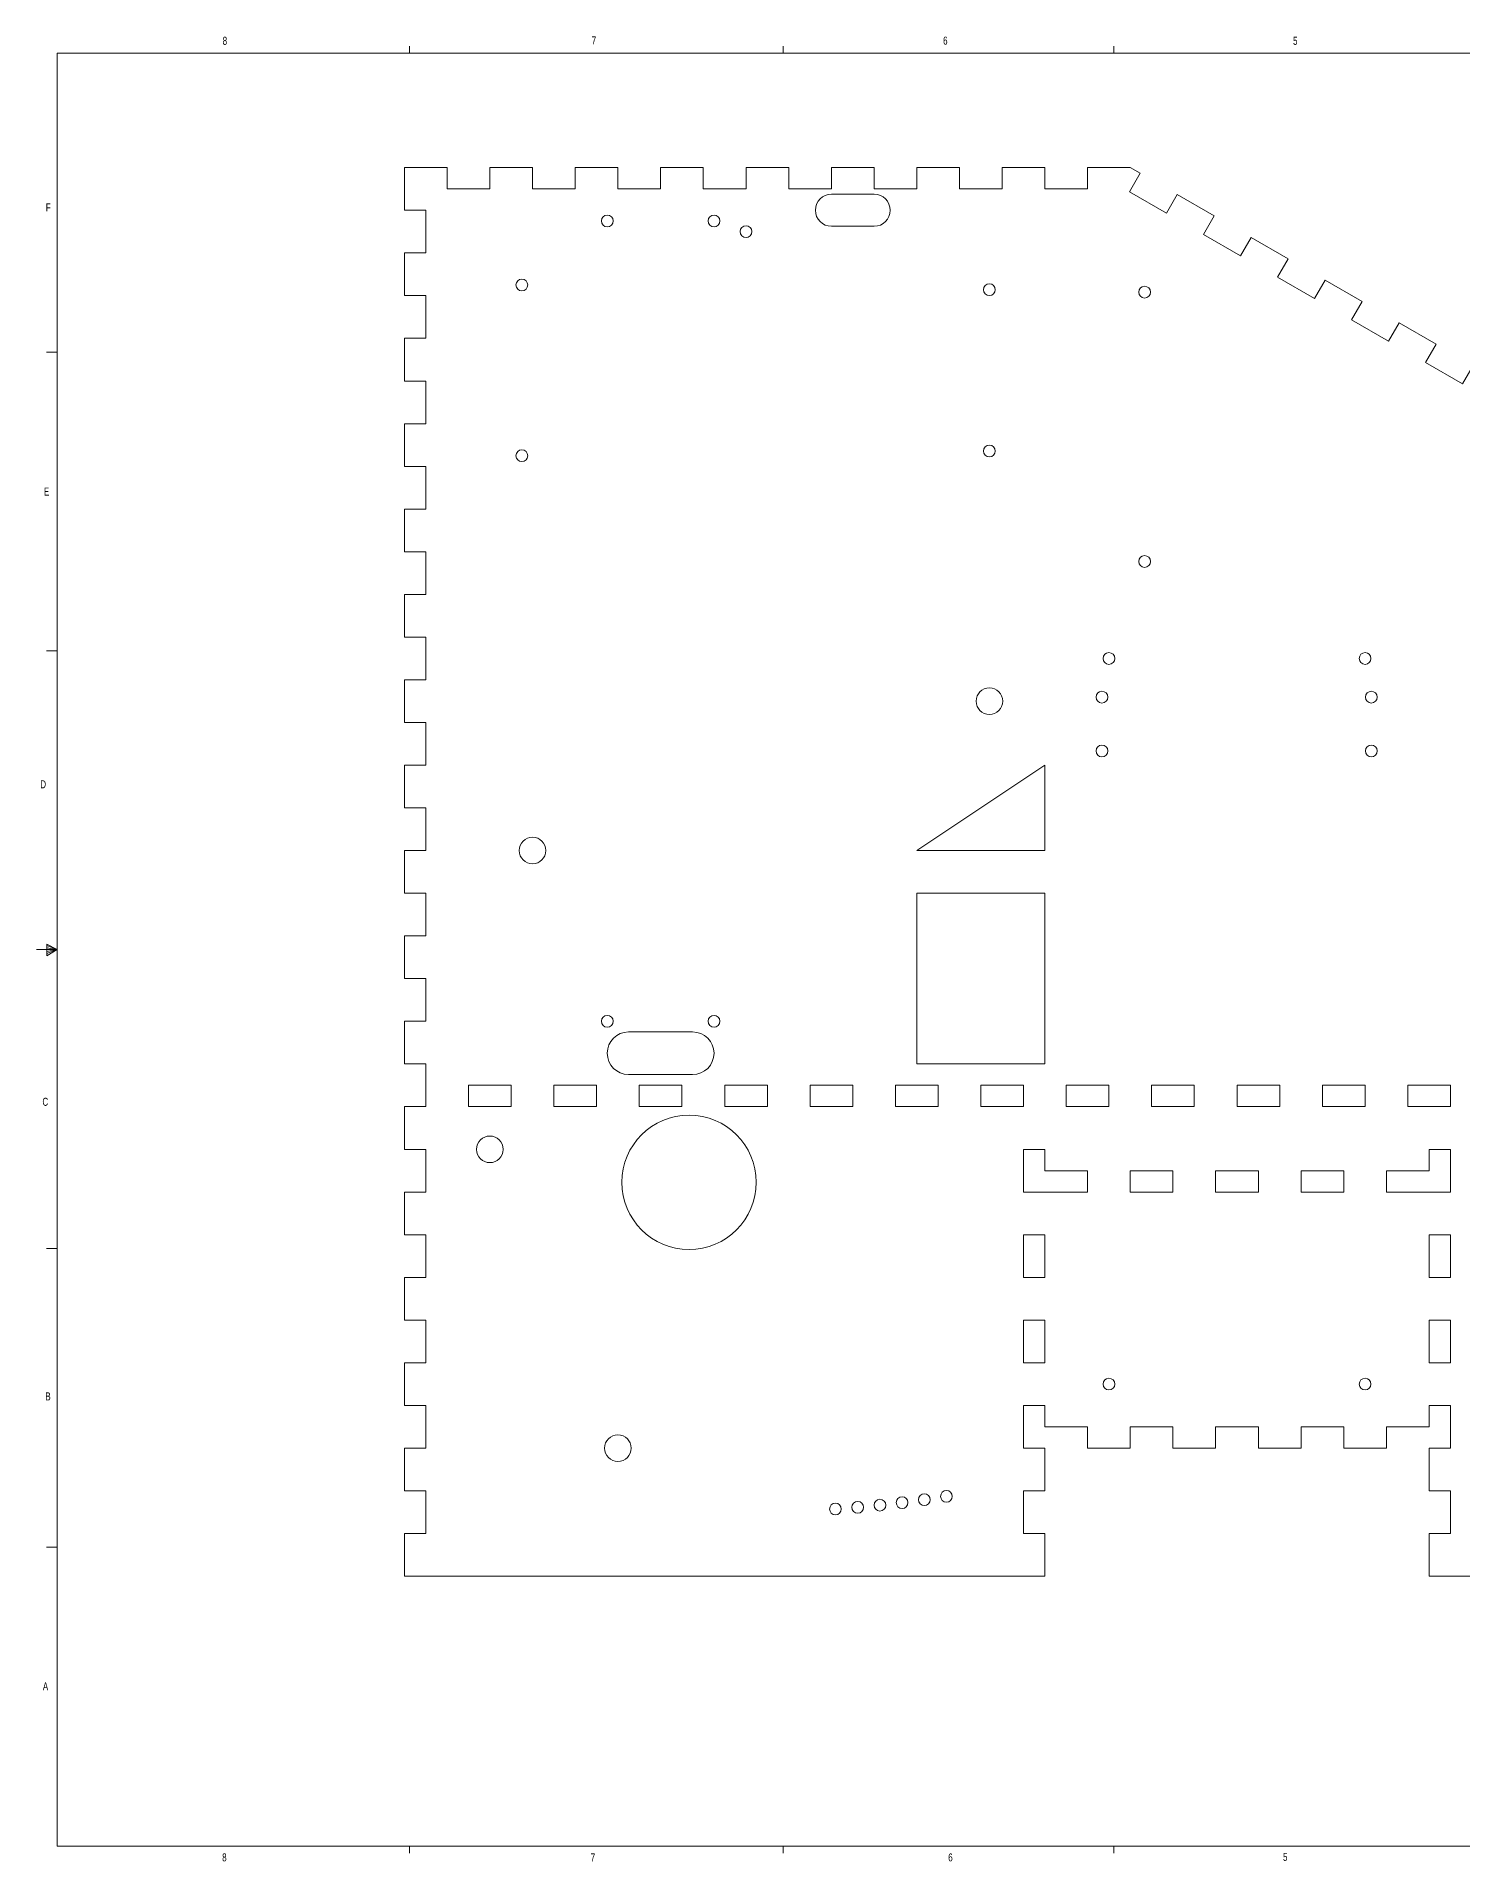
# Model space of a CAD drawing. Header units: inches. Extents: x 0.3 to 33.9, y 0.2 to 21.6.
# Drawn here: x 0.28 to 16.98, y 0.23 to 21.61 of the extents above; entities that cross this region are included whole.
import ezdxf

# ---------------------------------------------------------------- set-up
doc = ezdxf.new("R2010")
doc.units = ezdxf.units.IN
doc.header["$MEASUREMENT"] = 0
doc.styles.add('SLDTEXTSTYLE0', font='TXT', dxfattribs={"width": 0.75})

msp = doc.modelspace()

# ---------------------------------------------------------------- linework, layer by layer
at = {"color": 7, "linetype": 'Continuous', "lineweight": 0}
for p, q in [((0.523, 21.411), (33.523, 21.411)), ((0.523, 21.411), (0.523, 0.411)), ((4.648, 21.411), (4.648, 21.495)), ((9.023, 21.411), (9.023, 21.495)), ((12.898, 21.411), (12.898, 21.495)), ((0.523, 17.911), (0.398, 17.911)), ((0.523, 14.411), (0.398, 14.411)), ((0.523, 10.911), (0.28, 10.911)), ((0.399, 10.976), (0.399, 10.837)), ((0.523, 10.911), (0.399, 10.976)), ((0.399, 10.958), (0.523, 10.911)), ((0.399, 10.934), (0.523, 10.911)), ((0.399, 10.837), (0.523, 10.911)), ((0.399, 10.865), (0.523, 10.911)), ((0.399, 10.891), (0.523, 10.911)), ((0.523, 7.411), (0.398, 7.411)), ((0.523, 3.911), (0.398, 3.911)), ((33.523, 0.411), (0.523, 0.411)), ((4.648, 0.411), (4.648, 0.326)), ((9.023, 0.411), (9.023, 0.326)), ((12.898, 0.411), (12.898, 0.326))]:
    msp.add_line(p, q, dxfattribs=at)
at = {"color": 7, "linetype": 'Continuous', "lineweight": 15}
for p, q in [((4.589, 20.072), (4.589, 19.572)), ((5.089, 20.072), (4.589, 20.072)), ((5.089, 19.822), (5.089, 20.072)), ((5.589, 20.072), (5.589, 19.822)), ((6.089, 20.072), (5.589, 20.072)), ((6.089, 19.822), (6.089, 20.072)), ((6.589, 20.072), (6.589, 19.822)), ((7.089, 20.072), (6.589, 20.072)), ((7.089, 19.822), (7.089, 20.072)), ((7.589, 20.072), (7.589, 19.822)), ((8.089, 20.072), (7.589, 20.072)), ((8.089, 19.822), (8.089, 20.072)), ((8.589, 20.072), (8.589, 19.822)), ((9.089, 20.072), (8.589, 20.072)), ((9.089, 19.822), (9.089, 20.072)), ((9.589, 20.072), (9.589, 19.822)), ((10.089, 20.072), (9.589, 20.072)), ((10.089, 19.822), (10.089, 20.072)), ((11.089, 20.072), (10.589, 20.072)), ((10.589, 20.072), (10.589, 19.822)), ((11.089, 19.822), (11.089, 20.072)), ((11.589, 20.072), (11.589, 19.822)), ((12.089, 20.072), (11.589, 20.072)), ((12.089, 19.822), (12.089, 20.072)), ((12.589, 20.072), (12.589, 19.822)), ((13.089, 20.072), (12.589, 20.072)), ((13.081, 19.788), (13.206, 20.005)), ((13.206, 20.005), (13.089, 20.072)), ((5.589, 19.822), (5.089, 19.822)), ((6.589, 19.822), (6.089, 19.822)), ((7.589, 19.822), (7.089, 19.822)), ((8.589, 19.822), (8.089, 19.822)), ((9.589, 19.822), (9.089, 19.822)), ((9.589, 19.76), (10.089, 19.76)), ((10.589, 19.822), (10.089, 19.822)), ((11.589, 19.822), (11.089, 19.822)), ((12.589, 19.822), (12.089, 19.822)), ((13.514, 19.538), (13.081, 19.788)), ((13.639, 19.755), (13.514, 19.538)), ((14.072, 19.505), (13.639, 19.755)), ((4.589, 19.572), (4.839, 19.572)), ((4.839, 19.572), (4.839, 19.072)), ((13.947, 19.288), (14.072, 19.505)), ((10.089, 19.385), (9.589, 19.385)), ((14.38, 19.038), (13.947, 19.288)), ((14.505, 19.255), (14.38, 19.038)), ((14.938, 19.005), (14.505, 19.255)), ((4.589, 19.072), (4.589, 18.572)), ((4.839, 19.072), (4.589, 19.072)), ((14.813, 18.788), (14.938, 19.005)), ((15.246, 18.538), (14.813, 18.788)), ((15.371, 18.755), (15.246, 18.538)), ((15.804, 18.505), (15.371, 18.755)), ((4.589, 18.572), (4.839, 18.572)), ((4.839, 18.572), (4.839, 18.072)), ((15.679, 18.288), (15.804, 18.505)), ((16.112, 18.038), (15.679, 18.288)), ((16.237, 18.255), (16.112, 18.038)), ((16.67, 18.005), (16.237, 18.255)), ((4.589, 18.072), (4.589, 17.572)), ((4.839, 18.072), (4.589, 18.072)), ((16.545, 17.788), (16.67, 18.005)), ((16.978, 17.538), (16.545, 17.788)), ((17.103, 17.755), (16.978, 17.538)), ((4.589, 17.572), (4.839, 17.572)), ((4.839, 17.572), (4.839, 17.072)), ((4.589, 17.072), (4.589, 16.572)), ((4.839, 17.072), (4.589, 17.072)), ((4.589, 16.572), (4.839, 16.572)), ((4.839, 16.572), (4.839, 16.072)), ((4.589, 16.072), (4.589, 15.572)), ((4.839, 16.072), (4.589, 16.072)), ((4.589, 15.572), (4.839, 15.572)), ((4.839, 15.572), (4.839, 15.072)), ((4.589, 15.072), (4.589, 14.572)), ((4.839, 15.072), (4.589, 15.072)), ((4.589, 14.572), (4.839, 14.572)), ((4.839, 14.572), (4.839, 14.072)), ((4.589, 14.072), (4.589, 13.572)), ((4.839, 14.072), (4.589, 14.072)), ((4.589, 13.572), (4.839, 13.572)), ((4.839, 13.572), (4.839, 13.072)), ((4.589, 13.072), (4.589, 12.572)), ((4.839, 13.072), (4.589, 13.072)), ((10.589, 12.072), (12.089, 13.072)), ((12.089, 13.072), (12.089, 12.072)), ((4.589, 12.572), (4.839, 12.572)), ((4.839, 12.572), (4.839, 12.072)), ((4.589, 12.072), (4.589, 11.572)), ((4.839, 12.072), (4.589, 12.072)), ((12.089, 12.072), (10.589, 12.072)), ((4.589, 11.572), (4.839, 11.572)), ((4.839, 11.572), (4.839, 11.072)), ((10.589, 11.572), (12.089, 11.572)), ((10.589, 9.572), (10.589, 11.572)), ((12.089, 11.572), (12.089, 9.572)), ((4.589, 11.072), (4.589, 10.572)), ((4.839, 11.072), (4.589, 11.072)), ((4.589, 10.572), (4.839, 10.572)), ((4.839, 10.572), (4.839, 10.072)), ((4.589, 10.072), (4.589, 9.572)), ((4.839, 10.072), (4.589, 10.072)), ((7.214, 9.947), (7.964, 9.947)), ((4.589, 9.572), (4.839, 9.572)), ((4.839, 9.572), (4.839, 9.072)), ((7.964, 9.447), (7.214, 9.447)), ((12.089, 9.572), (10.589, 9.572)), ((5.339, 9.322), (5.839, 9.322)), ((5.339, 9.072), (5.339, 9.322)), ((5.839, 9.322), (5.839, 9.072)), ((6.339, 9.322), (6.839, 9.322)), ((6.339, 9.072), (6.339, 9.322)), ((6.839, 9.322), (6.839, 9.072)), ((7.339, 9.322), (7.839, 9.322)), ((7.339, 9.072), (7.339, 9.322)), ((7.839, 9.322), (7.839, 9.072)), ((8.339, 9.322), (8.839, 9.322)), ((8.339, 9.072), (8.339, 9.322)), ((8.839, 9.322), (8.839, 9.072)), ((9.339, 9.322), (9.839, 9.322)), ((9.339, 9.072), (9.339, 9.322)), ((9.839, 9.322), (9.839, 9.072)), ((10.339, 9.322), (10.839, 9.322)), ((10.339, 9.072), (10.339, 9.322)), ((10.839, 9.322), (10.839, 9.072)), ((11.339, 9.322), (11.839, 9.322)), ((11.339, 9.072), (11.339, 9.322)), ((11.839, 9.322), (11.839, 9.072)), ((12.339, 9.072), (12.339, 9.322)), ((12.339, 9.322), (12.839, 9.322)), ((12.839, 9.322), (12.839, 9.072)), ((13.339, 9.322), (13.839, 9.322)), ((13.339, 9.072), (13.339, 9.322)), ((13.839, 9.322), (13.839, 9.072)), ((14.339, 9.322), (14.839, 9.322)), ((14.339, 9.072), (14.339, 9.322)), ((14.839, 9.322), (14.839, 9.072)), ((15.339, 9.322), (15.839, 9.322)), ((15.339, 9.072), (15.339, 9.322)), ((15.839, 9.322), (15.839, 9.072)), ((16.339, 9.322), (16.839, 9.322)), ((16.339, 9.072), (16.339, 9.322)), ((16.839, 9.322), (16.839, 9.072)), ((4.589, 9.072), (4.589, 8.572)), ((4.839, 9.072), (4.589, 9.072)), ((5.839, 9.072), (5.339, 9.072)), ((6.839, 9.072), (6.339, 9.072)), ((7.839, 9.072), (7.339, 9.072)), ((8.839, 9.072), (8.339, 9.072)), ((9.839, 9.072), (9.339, 9.072)), ((10.839, 9.072), (10.339, 9.072)), ((11.839, 9.072), (11.339, 9.072)), ((12.839, 9.072), (12.339, 9.072)), ((13.839, 9.072), (13.339, 9.072)), ((14.839, 9.072), (14.339, 9.072)), ((15.839, 9.072), (15.339, 9.072)), ((16.839, 9.072), (16.339, 9.072)), ((4.589, 8.572), (4.839, 8.572)), ((4.839, 8.572), (4.839, 8.072)), ((12.089, 8.572), (11.839, 8.572)), ((11.839, 8.572), (11.839, 8.072)), ((12.089, 8.572), (12.089, 8.322)), ((16.839, 8.572), (16.589, 8.572)), ((16.589, 8.572), (16.589, 8.322)), ((16.839, 8.572), (16.839, 8.072)), ((12.089, 8.322), (12.589, 8.322)), ((12.589, 8.322), (12.589, 8.072)), ((13.089, 8.322), (13.589, 8.322)), ((13.089, 8.072), (13.089, 8.322)), ((13.589, 8.322), (13.589, 8.072)), ((14.089, 8.322), (14.589, 8.322)), ((14.089, 8.072), (14.089, 8.322)), ((14.589, 8.322), (14.589, 8.072)), ((15.089, 8.322), (15.589, 8.322)), ((15.089, 8.072), (15.089, 8.322)), ((15.589, 8.322), (15.589, 8.072)), ((16.089, 8.072), (16.089, 8.322)), ((16.089, 8.322), (16.589, 8.322)), ((4.589, 8.072), (4.589, 7.572)), ((4.839, 8.072), (4.589, 8.072)), ((12.589, 8.072), (11.839, 8.072)), ((13.589, 8.072), (13.089, 8.072)), ((14.589, 8.072), (14.089, 8.072)), ((15.589, 8.072), (15.089, 8.072)), ((16.839, 8.072), (16.089, 8.072)), ((4.589, 7.572), (4.839, 7.572)), ((4.839, 7.572), (4.839, 7.072)), ((12.089, 7.572), (11.839, 7.572)), ((11.839, 7.572), (11.839, 7.072)), ((12.089, 7.572), (12.089, 7.072)), ((16.839, 7.572), (16.589, 7.572)), ((16.589, 7.572), (16.589, 7.072)), ((16.839, 7.572), (16.839, 7.072)), ((4.589, 7.072), (4.589, 6.572)), ((4.839, 7.072), (4.589, 7.072)), ((12.089, 7.072), (11.839, 7.072)), ((16.839, 7.072), (16.589, 7.072)), ((4.589, 6.572), (4.839, 6.572)), ((4.839, 6.572), (4.839, 6.072)), ((12.089, 6.572), (11.839, 6.572)), ((11.839, 6.572), (11.839, 6.072)), ((12.089, 6.572), (12.089, 6.072)), ((16.839, 6.572), (16.589, 6.572)), ((16.589, 6.572), (16.589, 6.072)), ((16.839, 6.572), (16.839, 6.072)), ((4.589, 6.072), (4.589, 5.572)), ((4.839, 6.072), (4.589, 6.072)), ((12.089, 6.072), (11.839, 6.072)), ((16.839, 6.072), (16.589, 6.072)), ((4.589, 5.572), (4.839, 5.572)), ((4.839, 5.572), (4.839, 5.072)), ((12.089, 5.572), (11.839, 5.572)), ((11.839, 5.572), (11.839, 5.072)), ((12.089, 5.572), (12.089, 5.322)), ((16.839, 5.572), (16.589, 5.572)), ((16.589, 5.572), (16.589, 5.322)), ((16.839, 5.572), (16.839, 5.072)), ((12.089, 5.322), (12.589, 5.322)), ((12.589, 5.322), (12.589, 5.072)), ((13.089, 5.322), (13.589, 5.322)), ((13.089, 5.072), (13.089, 5.322)), ((13.589, 5.322), (13.589, 5.072)), ((14.089, 5.322), (14.589, 5.322)), ((14.089, 5.072), (14.089, 5.322)), ((14.589, 5.322), (14.589, 5.072)), ((15.089, 5.322), (15.589, 5.322)), ((15.089, 5.072), (15.089, 5.322)), ((15.589, 5.322), (15.589, 5.072)), ((16.089, 5.322), (16.589, 5.322)), ((16.089, 5.072), (16.089, 5.322)), ((4.589, 5.072), (4.589, 4.572)), ((4.839, 5.072), (4.589, 5.072)), ((12.089, 5.072), (11.839, 5.072)), ((12.089, 4.572), (12.089, 5.072)), ((12.589, 5.072), (13.089, 5.072)), ((13.589, 5.072), (14.089, 5.072)), ((14.589, 5.072), (15.089, 5.072)), ((15.589, 5.072), (16.089, 5.072)), ((16.589, 5.072), (16.589, 4.572)), ((16.839, 5.072), (16.589, 5.072)), ((4.589, 4.572), (4.839, 4.572)), ((4.839, 4.572), (4.839, 4.072)), ((11.839, 4.572), (12.089, 4.572)), ((11.839, 4.072), (11.839, 4.572)), ((16.589, 4.572), (16.839, 4.572)), ((16.839, 4.572), (16.839, 4.072)), ((4.589, 4.072), (4.589, 3.572)), ((4.839, 4.072), (4.589, 4.072)), ((12.089, 4.072), (11.839, 4.072)), ((12.089, 3.572), (12.089, 4.072)), ((16.589, 4.072), (16.589, 3.572)), ((16.839, 4.072), (16.589, 4.072)), ((4.589, 3.572), (12.089, 3.572)), ((16.589, 3.572), (19.871, 3.572))]:
    msp.add_line(p, q, dxfattribs=at)
for centre, radius in [((6.964, 19.447), 0.0689), ((8.214, 19.447), 0.0689), ((8.589, 19.322), 0.0689), ((5.964, 18.697), 0.0689), ((11.439, 18.642), 0.0689), ((13.257, 18.613), 0.0689), ((5.964, 16.697), 0.0689), ((11.439, 16.752), 0.0689), ((13.257, 15.458), 0.0689), ((12.839, 14.322), 0.0689), ((15.839, 14.322), 0.0689), ((11.439, 13.822), 0.156), ((12.757, 13.869), 0.0689), ((15.912, 13.869), 0.0689), ((12.757, 13.239), 0.0689), ((15.912, 13.239), 0.0689), ((6.089, 12.072), 0.156), ((6.964, 10.072), 0.0689), ((8.214, 10.072), 0.0689), ((7.922, 8.186), 0.787), ((5.589, 8.572), 0.156), ((12.839, 5.822), 0.0689), ((15.839, 5.822), 0.0689), ((7.089, 5.072), 0.156), ((10.417, 4.434), 0.0689), ((10.677, 4.468), 0.0689), ((10.936, 4.507), 0.0689), ((9.636, 4.359), 0.0689), ((9.897, 4.379), 0.0689), ((10.157, 4.404), 0.0689)]:
    msp.add_circle(centre, radius, dxfattribs=at)
for centre, radius, start, end in [((9.589, 19.572), 0.188, 90, 270), ((10.089, 19.572), 0.188, 270, 90), ((7.214, 9.697), 0.25, 90, 270), ((7.964, 9.697), 0.25, 270, 90)]:
    msp.add_arc(centre, radius, start, end, dxfattribs=at)

# ---------------------------------------------------------------- texts
at = {"color": 7, "linetype": 'Continuous', "lineweight": 0, "char_height": 0.0938, "attachment_point": 1, "style": 'SLDTEXTSTYLE0'}
for s, insert in [('8', (2.46, 21.604)), ('7', (6.782, 21.608)), ('6', (10.897, 21.606)), ('5', (14.995, 21.604)), ('F', (0.389, 19.652)), ('E', (0.366, 16.324)), ('D', (0.324, 12.895)), ('C', (0.349, 9.176)), ('B', (0.383, 5.725)), ('A', (0.354, 2.328)), ('8', (2.454, 0.325)), ('7', (6.77, 0.324)), ('6', (10.957, 0.325)), ('5', (14.878, 0.33))]:
    msp.add_mtext(s, dxfattribs=dict(at, insert=insert))

doc.saveas('drawing.dxf')
